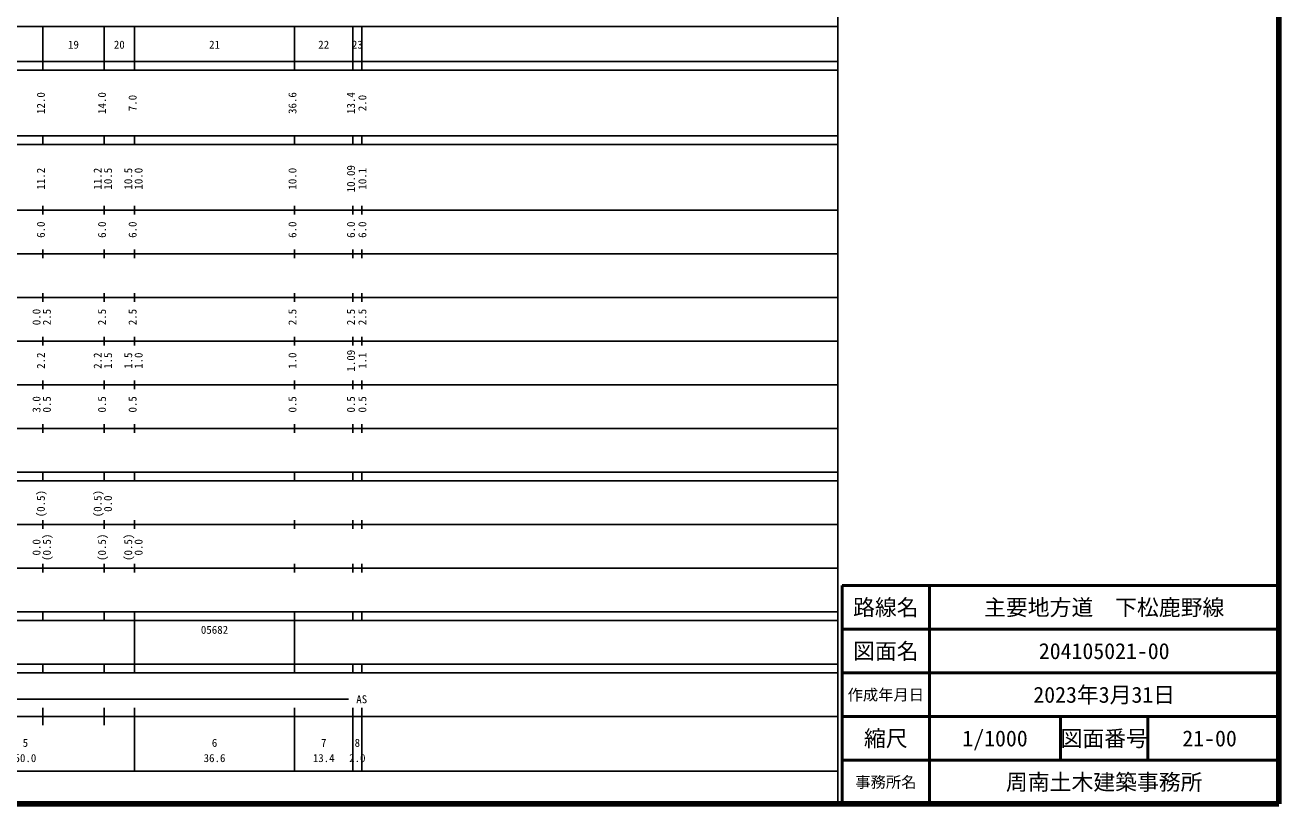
# Model space of a CAD drawing. Units: millimetres on the paper, enlarged 1000 times. Extents: x 40000 to 680000, y 20000 to 380000.
# Drawn here: x 392926 to 680000, y 20000 to 198357 of the extents above; entities that cross this region are included whole.
import ezdxf
from ezdxf.enums import TextEntityAlignment as Align

# ---------------------------------------------------------------- set-up
doc = ezdxf.new("R2010")
doc.units = ezdxf.units.MM
doc.header["$LTSCALE"] = 1000
for name, color, linetype, lineweight in [('M-TTL', 2, 'Continuous', 140), ('M-TTL-BAND', 7, 'Continuous', 25), ('M-TTL-FRAM', 2, 'Continuous', 50), ('M-TTL-LINE', 7, 'Continuous', 50)]:
    doc.layers.add(name, color=color, linetype=linetype, lineweight=lineweight)
doc.layers.add('M-TTL-TXT', color=7, linetype='Continuous')
doc.styles.add('ＭＳ ゴシック', font='')
doc.styles.get('ＭＳ ゴシック').set_extended_font_data('MS Gothic')

msp = doc.modelspace()

# ---------------------------------------------------------------- linework, layer by layer
at = {"layer": 'M-TTL'}
for p, q in [((680000, 20000), (680000, 380000)), ((40000, 20000), (680000, 20000))]:
    msp.add_line(p, q, dxfattribs=at)
at = {"layer": 'M-TTL-BAND'}
for p, q in [((579000, 20000), (579000, 370000)), ((68000, 198000), (579000, 198000)), ((397000, 188000), (397000, 198000)), ((411000, 188000), (411000, 198000)), ((418000, 188000), (418000, 198000)), ((454600, 188000), (454600, 198000)), ((468000, 188000), (468000, 198000)), ((470000, 188000), (470000, 198000)), ((40000, 190000), (579000, 190000)), ((40000, 188000), (579000, 188000)), ((40000, 173000), (579000, 173000)), ((397000, 171000), (397000, 173000)), ((411000, 171000), (411000, 173000)), ((418000, 171000), (418000, 173000)), ((454600, 171000), (454600, 173000)), ((468000, 171000), (468000, 173000)), ((470000, 171000), (470000, 173000)), ((40000, 171000), (579000, 171000)), ((40000, 156000), (579000, 156000)), ((397000, 155000), (397000, 157000)), ((411000, 155000), (411000, 157000)), ((418000, 155000), (418000, 157000)), ((454600, 155000), (454600, 157000)), ((468000, 155000), (468000, 157000)), ((470000, 155000), (470000, 157000)), ((397000, 145000), (397000, 147000)), ((411000, 145000), (411000, 147000)), ((418000, 145000), (418000, 147000)), ((454600, 145000), (454600, 147000)), ((468000, 145000), (468000, 147000)), ((470000, 145000), (470000, 147000)), ((46000, 146000), (579000, 146000)), ((52000, 136000), (579000, 136000)), ((397000, 135000), (397000, 137000)), ((411000, 135000), (411000, 137000)), ((418000, 135000), (418000, 137000)), ((454600, 135000), (454600, 137000)), ((468000, 135000), (468000, 137000)), ((470000, 135000), (470000, 137000)), ((397000, 125000), (397000, 127000)), ((411000, 125000), (411000, 127000)), ((418000, 125000), (418000, 127000)), ((454600, 125000), (454600, 127000)), ((468000, 125000), (468000, 127000)), ((470000, 125000), (470000, 127000)), ((46000, 126000), (579000, 126000)), ((52000, 116000), (579000, 116000)), ((397000, 115000), (397000, 117000)), ((411000, 115000), (411000, 117000)), ((418000, 115000), (418000, 117000)), ((454600, 115000), (454600, 117000)), ((468000, 115000), (468000, 117000)), ((470000, 115000), (470000, 117000)), ((397000, 105000), (397000, 107000)), ((411000, 105000), (411000, 107000)), ((418000, 105000), (418000, 107000)), ((454600, 105000), (454600, 107000)), ((468000, 105000), (468000, 107000)), ((470000, 105000), (470000, 107000)), ((46000, 106000), (579000, 106000)), ((40000, 96000), (579000, 96000)), ((397000, 94000), (397000, 96000)), ((411000, 94000), (411000, 96000)), ((418000, 94000), (418000, 96000)), ((454600, 94000), (454600, 96000)), ((468000, 94000), (468000, 96000)), ((470000, 94000), (470000, 96000)), ((40000, 94000), (579000, 94000)), ((49000, 84000), (579000, 84000)), ((397000, 83000), (397000, 85000)), ((411000, 83000), (411000, 85000)), ((418000, 83000), (418000, 85000)), ((454600, 83000), (454600, 85000)), ((468000, 83000), (468000, 85000)), ((470000, 83000), (470000, 85000)), ((397000, 73000), (397000, 75000)), ((411000, 73000), (411000, 75000)), ((418000, 73000), (418000, 75000)), ((454600, 73000), (454600, 75000)), ((468000, 73000), (468000, 75000)), ((470000, 73000), (470000, 75000)), ((40000, 74000), (579000, 74000)), ((40000, 64000), (579000, 64000)), ((397000, 62000), (397000, 64000)), ((411000, 62000), (411000, 64000)), ((418000, 62000), (418000, 64000)), ((454600, 62000), (454600, 64000)), ((468000, 62000), (468000, 64000)), ((470000, 62000), (470000, 64000)), ((40000, 62000), (579000, 62000)), ((418000, 52000), (418000, 62000)), ((454600, 52000), (454600, 62000)), ((40000, 52000), (579000, 52000)), ((397000, 50000), (397000, 52000)), ((411000, 50000), (411000, 52000)), ((418000, 50000), (418000, 52000)), ((454600, 50000), (454600, 52000)), ((468000, 50000), (468000, 52000)), ((470000, 50000), (470000, 52000)), ((40000, 50000), (579000, 50000)), ((71000, 44000), (467000, 44000)), ((397000, 38000), (397000, 42000)), ((411000, 38000), (411000, 42000)), ((418000, 27500), (418000, 42000)), ((454600, 27500), (454600, 42000)), ((468000, 27500), (468000, 42000)), ((470000, 27500), (470000, 42000)), ((40000, 40000), (579000, 40000)), ((68000, 27500), (579000, 27500))]:
    msp.add_line(p, q, dxfattribs=at)
at = {"layer": 'M-TTL-FRAM'}
for p, q in [((680000, 70000), (580000, 70000)), ((580000, 70000), (580000, 20000))]:
    msp.add_line(p, q, dxfattribs=at)
at = {"layer": 'M-TTL-LINE'}
for p, q in [((600000, 70000), (600000, 20000)), ((680000, 60000), (580000, 60000)), ((680000, 50000), (580000, 50000)), ((680000, 40000), (580000, 40000)), ((630000, 40000), (630000, 30000)), ((650000, 40000), (650000, 30000)), ((680000, 30000), (580000, 30000))]:
    msp.add_line(p, q, dxfattribs=at)

# ---------------------------------------------------------------- texts
at = {"layer": 'M-TTL-BAND', "style": 'ＭＳ ゴシック'}
for s, p in [('19', (404000, 192405)), ('20', (414500, 192405)), ('21', (436300, 192405)), ('22', (461300, 192405)), ('23', (469000, 192405)), ('AS', (470000, 42500)), ('5', (393000, 32523)), ('6', (436300, 32523)), ('7', (461300, 32523)), ('8', (469000, 32523)), ('50.0', (393000, 29033)), ('36.6', (436300, 29033)), ('13.4', (461300, 29033)), ('2.0', (469000, 29033))]:
    msp.add_text(s, height=1833, dxfattribs=at).set_placement(p, align=Align.BOTTOM_CENTER)
for s, p in [('12.0', (398000, 180500)), ('14.0', (412000, 180500)), ('7.0', (419000, 180500)), ('36.6', (455600, 180500)), ('13.4', (469000, 180500)), ('2.0', (471608, 180500)), ('11.2', (398000, 163174)), ('11.2', (411000, 163174)), ('10.5', (413370, 163174)), ('10.5', (418000, 163174)), ('10.0', (420370, 163174)), ('10.0', (455600, 163174)), ('10.09', (469000, 163174)), ('10.1', (471608, 163174)), ('6.0', (398000, 151500)), ('6.0', (412000, 151500)), ('6.0', (419000, 151500)), ('6.0', (455600, 151500)), ('6.0', (469000, 151500)), ('6.0', (471608, 151500)), ('0.0', (397000, 131500)), ('2.5', (399370, 131500)), ('2.5', (412000, 131500)), ('2.5', (419000, 131500)), ('2.5', (455600, 131500)), ('2.5', (469000, 131500)), ('2.5', (471608, 131500)), ('1.09', (469000, 121500)), ('2.2', (398000, 121500)), ('2.2', (411000, 121500)), ('1.5', (413370, 121500)), ('1.5', (418000, 121500)), ('1.0', (420370, 121500)), ('1.0', (455600, 121500)), ('1.1', (471608, 121500)), ('3.0', (397000, 111500)), ('0.5', (399370, 111500)), ('0.5', (412000, 111500)), ('0.5', (419000, 111500)), ('0.5', (455600, 111500)), ('0.5', (469000, 111500)), ('0.5', (471608, 111500)), ('(0.5)', (398000, 88764)), ('(0.5)', (411000, 88764)), ('0.0', (413370, 88764)), ('0.0', (397000, 78764)), ('(0.5)', (399370, 78764)), ('(0.5)', (412000, 78764)), ('(0.5)', (418000, 78764)), ('0.0', (420370, 78764))]:
    msp.add_text(s, height=1833, rotation=90, dxfattribs=at).set_placement(p, align=Align.BOTTOM_CENTER)
msp.add_text('05682', height=1833, dxfattribs=at).set_placement((433175, 58405), align=Align.BOTTOM_LEFT)
at = {"layer": 'M-TTL-TXT', "style": 'ＭＳ ゴシック'}
for s, height, p in [('路線名', 3666, (590000, 65000)), ('路線名', 3666, (590000, 65000)), ('主要地方道\u3000下松鹿野線', 3666, (640000, 65000)), ('図面名', 3666, (590000, 55000)), ('図面名', 3666, (590000, 55000)), ('204105021-00', 3666, (640000, 55000)), ('作成年月日', 2566, (590000, 45000)), ('作成年月日', 2566, (590000, 45000)), ('2023年3月31日', 3666, (640000, 45000)), ('縮尺', 3666, (590000, 35000)), ('縮尺', 3666, (590000, 35000)), ('1/1000', 3666, (615000, 35000)), ('図面番号', 3666, (640000, 35000)), ('図面番号', 3666, (640000, 35000)), ('21-00', 3666, (664125, 35000)), ('事務所名', 2566, (590000, 25000)), ('事務所名', 2566, (590000, 25000)), ('周南土木建築事務所', 3666, (640000, 25000))]:
    msp.add_text(s, height=height, dxfattribs=at).set_placement(p, align=Align.MIDDLE_CENTER)

doc.saveas('drawing.dxf')
